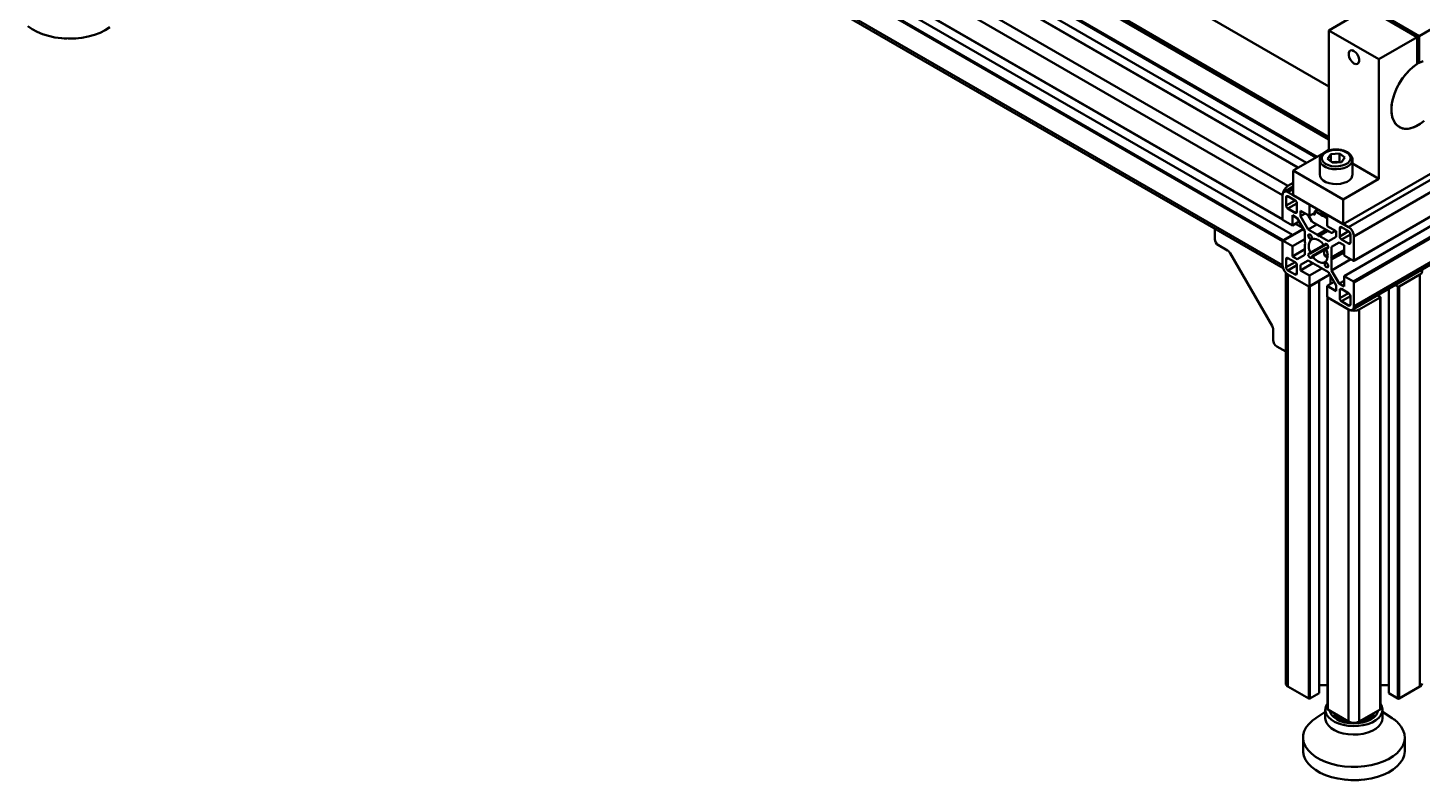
# Model space of a CAD drawing. Header units: millimetres. Extents: x 32504 to 36677, y 41990 to 42879.
# Drawn here: x 36416.1 to 36526.6, y 42617.9 to 42677.5 of the extents above; entities that cross this region are included whole.
import ezdxf

# ---------------------------------------------------------------- set-up
doc = ezdxf.new("R2010")
doc.units = ezdxf.units.MM
doc.layers.add('Net_dam', color=7, linetype='Continuous', lineweight=50)

msp = doc.modelspace()

# ---------------------------------------------------------------- linework, layer by layer
at = {"layer": 'Net_dam'}
for p, q in [((36422.9867, 42722.309), (36518.3044, 42667.2833)), ((36421.4876, 42721.4436), (36516.8053, 42666.4179)), ((36516.8229, 42666.428), (36421.5176, 42721.4466)), ((36422.9443, 42722.2356), (36518.2195, 42667.2343)), ((36422.9443, 42721.3863), (36517.484, 42666.8097)), ((36419.833, 42720.4884), (36515.9995, 42664.9727)), ((36419.4087, 42719.7536), (36515.5753, 42664.2378)), ((36419.4087, 42717.8429), (36515.5753, 42662.3271)), ((36419.4212, 42717.8154), (36515.5791, 42662.3046)), ((36419.4087, 42716.1118), (36515.5753, 42660.5961)), ((36419.4512, 42716.1853), (36515.6177, 42660.6696)), ((36420.1865, 42716.6098), (36516.3531, 42661.0941)), ((36419.4087, 42714.2011), (36515.5753, 42658.6854)), ((36419.533, 42713.9264), (36515.6134, 42658.4604)), ((36597.1754, 42705.7931), (36520.8078, 42661.7071)), ((36597.5996, 42705.0583), (36521.2321, 42660.9722)), ((36521.2197, 42659.034), (36597.5872, 42703.1201)), ((36597.5996, 42703.1475), (36521.2321, 42659.0615)), ((36596.8218, 42701.9145), (36520.4543, 42657.8285)), ((36597.5572, 42701.49), (36521.1897, 42657.4039)), ((36597.5996, 42701.4165), (36521.2321, 42657.3304)), ((36521.1078, 42655.145), (36597.4753, 42699.2311)), ((36597.5996, 42699.5058), (36521.2321, 42655.4197)), ((36503.0542, 42682.2088), (36519.2522, 42672.8579)), ((36502.2203, 42678.4788), (36519.2522, 42668.6465)), ((36519.2522, 42668.8494), (36502.396, 42678.5803)), ((36522.2928, 42679.0576), (36519.2522, 42677.3023)), ((36522.2928, 42679.0576), (36526.2526, 42676.7716)), ((36522.4342, 42679.1392), (36526.394, 42676.8533)), ((36529.4345, 42678.6086), (36526.394, 42676.8533)), ((36523.212, 42675.0164), (36519.2522, 42677.3023)), ((36519.2522, 42677.3023), (36519.2522, 42667.8304)), ((36418.6149, 42676.6979), (36418.6156, 42676.6978)), ((36418.7707, 42676.6817), (36418.7941, 42676.6792)), ((36418.9773, 42676.6652), (36419.1585, 42676.6561)), ((36419.3433, 42676.6519), (36419.525, 42676.6526)), ((36419.7098, 42676.6582), (36419.786, 42676.6625)), ((36419.8272, 42676.6649), (36419.8907, 42676.6685)), ((36420.0736, 42676.6839), (36420.0904, 42676.6858)), ((36526.2526, 42676.7716), (36523.212, 42675.0164)), ((36526.2526, 42676.7716), (36526.2526, 42674.6473)), ((36526.394, 42676.8533), (36526.394, 42674.7289)), ((36523.212, 42675.0164), (36523.212, 42665.5445)), ((36526.394, 42674.7289), (36526.2526, 42674.8106)), ((36520.3836, 42661.952), (36532.263, 42668.8098)), ((36518.8699, 42667.6097), (36516.4238, 42666.1976)), ((36518.5179, 42667.0469), (36518.5179, 42665.8711)), ((36519.2522, 42667.8304), (36518.943, 42667.6519)), ((36519.3869, 42667.4924), (36519.1301, 42667.1194)), ((36519.5611, 42666.8046), (36519.1301, 42667.1194)), ((36519.3089, 42667.7977), (36519.2522, 42667.8304)), ((36520.0747, 42667.5504), (36519.3869, 42667.4924)), ((36519.3869, 42666.9319), (36519.3869, 42667.4924)), ((36520.0747, 42667.5504), (36520.5057, 42667.2356)), ((36520.0747, 42666.8972), (36520.0747, 42667.5504)), ((36520.2489, 42666.8627), (36520.5057, 42667.2356)), ((36521.1179, 42665.8711), (36521.1179, 42667.0469)), ((36520.3836, 42663.9117), (36516.4238, 42666.1976)), ((36516.4238, 42666.1976), (36516.4238, 42664.2379)), ((36519.7308, 42666.8682), (36519.5007, 42666.8487)), ((36520.2489, 42666.8627), (36519.5611, 42666.8046)), ((36520.0747, 42666.8972), (36519.7308, 42666.8682)), ((36520.0747, 42666.8972), (36520.1351, 42666.8531)), ((36523.212, 42665.5445), (36521.1179, 42666.7534)), ((36516.4238, 42664.9306), (36515.6995, 42664.5126)), ((36516.4238, 42665.2176), (36515.9995, 42664.9727)), ((36523.212, 42665.5445), (36520.3836, 42663.9117)), ((36515.5753, 42664.2378), (36515.5753, 42662.3271)), ((36515.9995, 42664.1562), (36515.8581, 42664.0746)), ((36515.8581, 42664.0746), (36515.8581, 42663.4213)), ((36516.5653, 42663.8296), (36515.8581, 42663.4213)), ((36516.4238, 42664.7278), (36515.9995, 42664.4828)), ((36517.6541, 42663.5277), (36515.9995, 42664.4828)), ((36516.5652, 42663.8297), (36515.9995, 42664.1562)), ((36520.3836, 42661.952), (36516.4238, 42664.2379)), ((36520.3836, 42663.9117), (36520.3836, 42661.952)), ((36516.7066, 42663.5846), (36515.9995, 42663.1764)), ((36515.9995, 42663.1764), (36516.5652, 42662.8498)), ((36516.3531, 42662.6457), (36516.7395, 42662.4226)), ((36516.3531, 42661.8291), (36516.3531, 42662.6457)), ((36516.7066, 42662.9315), (36516.5652, 42662.8498)), ((36516.7066, 42662.9315), (36516.7066, 42663.5847)), ((36516.9895, 42663.0132), (36517.6966, 42662.605)), ((36516.9895, 42662.567), (36516.9895, 42663.0132)), ((36517.3759, 42662.7901), (36516.9895, 42662.567)), ((36517.8963, 42662.161), (36517.6117, 42662.654)), ((36517.739, 42663.4787), (36517.6966, 42663.4542)), ((36517.6966, 42662.605), (36517.6966, 42663.4542)), ((36518.1208, 42662.8499), (36517.6966, 42662.605)), ((36517.9794, 42662.7682), (36518.0784, 42662.7111)), ((36518.0784, 42662.7111), (36518.1208, 42662.7356)), ((36518.1208, 42662.7356), (36518.1208, 42662.9479)), ((36518.372, 42663.1132), (36518.1333, 42662.9754)), ((36518.3896, 42663.1031), (36518.1633, 42662.9724)), ((36518.1633, 42662.9724), (36518.5535, 42662.7471)), ((36518.5535, 42662.7471), (36518.7799, 42662.8778)), ((36518.5535, 42662.7471), (36518.6706, 42662.6249)), ((36518.6706, 42662.6249), (36518.9443, 42662.7829)), ((36518.9761, 42662.7645), (36518.7024, 42662.6065)), ((36519.0459, 42662.7242), (36518.8195, 42662.5935)), ((36519.1108, 42662.6378), (36519.1108, 42661.7886)), ((36519.1356, 42662.6724), (36519.1232, 42662.6652)), ((36520.8078, 42661.7071), (36519.1532, 42662.6623)), ((36510.2012, 42661.5848), (36510.2012, 42660.7588)), ((36517.2306, 42661.572), (36515.5877, 42660.6235)), ((36515.6177, 42662.2537), (36516.3531, 42661.8291)), ((36517.2394, 42661.5568), (36515.6177, 42660.6206)), ((36516.8999, 42662.1448), (36516.3531, 42661.8291)), ((36516.6028, 42661.9733), (36517.1969, 42661.6304)), ((36516.7395, 42662.4226), (36517.343, 42661.3772)), ((36517.593, 42661.5216), (36516.9895, 42662.567)), ((36518.286, 42661.9217), (36517.593, 42661.5216)), ((36518.3302, 42661.096), (36517.593, 42661.5216)), ((36519.4468, 42661.2516), (36517.9263, 42662.1294)), ((36518.7024, 42662.6065), (36518.8195, 42662.5935)), ((36518.8195, 42662.5935), (36519.1108, 42662.4254)), ((36518.973, 42661.4671), (36518.8849, 42661.5759)), ((36519.1108, 42661.7886), (36519.8179, 42661.3804)), ((36520.2422, 42661.707), (36520.1007, 42661.6253)), ((36520.1007, 42661.6253), (36520.1007, 42660.9721)), ((36520.8078, 42661.3804), (36520.2422, 42661.707)), ((36515.5753, 42660.5961), (36515.5753, 42658.6854)), ((36516.3531, 42661.0941), (36515.6177, 42660.6696)), ((36516.3531, 42660.196), (36515.6177, 42660.6206)), ((36516.3531, 42661.0654), (36516.3531, 42661.0941)), ((36517.343, 42660.7675), (36516.3531, 42660.196)), ((36517.343, 42661.3772), (36517.343, 42660.526)), ((36517.343, 42660.526), (36517.3854, 42660.4166)), ((36517.3854, 42660.4166), (36517.343, 42660.3562)), ((36517.8951, 42660.8745), (36517.7523, 42660.7921)), ((36517.979, 42660.7772), (36517.7948, 42660.6709)), ((36518.973, 42661.4671), (36518.3302, 42661.096)), ((36518.4037, 42661.0046), (36518.3302, 42661.096)), ((36519.0401, 42661.372), (36518.4037, 42661.0046)), ((36518.4772, 42661.0112), (36518.4037, 42661.0046)), ((36519.12, 42661.3823), (36518.4772, 42661.0112)), ((36519.2143, 42660.5856), (36518.4772, 42661.0112)), ((36519.0504, 42661.3955), (36519.1275, 42661.4359)), ((36519.3085, 42661.3314), (36519.12, 42661.3823)), ((36519.8179, 42660.9342), (36519.2143, 42660.5856)), ((36519.4643, 42660.1526), (36520.0679, 42660.5011)), ((36520.068, 42660.5011), (36519.4643, 42660.1526)), ((36519.7614, 42661.413), (36519.4768, 42661.2486)), ((36519.4768, 42661.2486), (36519.7614, 42661.413)), ((36519.8179, 42661.3804), (36519.8179, 42660.9342)), ((36520.0679, 42660.5011), (36520.4543, 42660.2781)), ((36520.808, 42661.3804), (36520.1007, 42660.9721)), ((36520.9493, 42661.1354), (36520.2422, 42660.7272)), ((36520.2422, 42660.7272), (36520.8078, 42660.4006)), ((36520.9493, 42660.4822), (36520.8078, 42660.4006)), ((36520.9493, 42660.4823), (36520.9493, 42661.1355)), ((36521.2321, 42659.0615), (36521.2321, 42660.9722)), ((36510.4841, 42660.2689), (36511.2155, 42659.8467)), ((36511.4155, 42659.6356), (36514.7429, 42653.8723)), ((36516.3531, 42659.3795), (36516.3531, 42660.196)), ((36517.343, 42659.951), (36516.3531, 42659.3795)), ((36516.7395, 42659.1564), (36516.3531, 42659.3795)), ((36517.343, 42659.505), (36516.7395, 42659.1564)), ((36517.343, 42660.3562), (36517.343, 42659.505)), ((36517.7881, 42659.615), (36519.0715, 42660.3559)), ((36518.8283, 42660.287), (36517.7946, 42659.6902)), ((36519.0168, 42660.0409), (36517.9108, 42659.4025)), ((36519.0127, 42659.9676), (36517.9789, 42659.3708)), ((36518.8965, 42660.2551), (36519.0713, 42660.356)), ((36519.052, 42660.3684), (36518.9123, 42660.2877)), ((36519.194, 42660.1434), (36519.0193, 42660.0426)), ((36519.1951, 42660.1208), (36519.0551, 42660.04)), ((36520.4543, 42659.837), (36519.4219, 42659.241)), ((36519.4219, 42659.241), (36519.4643, 42659.3013)), ((36519.4643, 42659.3013), (36519.4643, 42660.1526)), ((36520.4543, 42659.8728), (36519.4643, 42659.3013)), ((36520.4543, 42659.7031), (36519.4643, 42659.1316)), ((36520.4543, 42660.2781), (36520.4543, 42659.4615)), ((36520.4543, 42659.4615), (36521.1897, 42659.037)), ((36515.9995, 42659.257), (36515.8581, 42659.1753)), ((36515.8581, 42659.1753), (36515.8581, 42658.5221)), ((36516.5653, 42658.9304), (36515.8581, 42658.5221)), ((36516.5652, 42658.9304), (36515.9995, 42659.257)), ((36516.7066, 42658.6853), (36515.9995, 42658.2771)), ((36515.9995, 42658.2771), (36516.5652, 42657.9506)), ((36516.7066, 42658.0322), (36516.7066, 42658.6855)), ((36516.9895, 42658.7234), (36517.593, 42659.072)), ((36517.5931, 42659.0719), (36516.9895, 42658.7234)), ((36517.9796, 42658.8488), (36516.9895, 42658.2772)), ((36516.9895, 42658.2772), (36516.9895, 42658.7234)), ((36517.6966, 42657.869), (36516.9895, 42658.2772)), ((36517.593, 42659.072), (36518.3302, 42658.6464)), ((36518.6867, 42658.4406), (36517.6966, 42657.869)), ((36518.3302, 42658.6464), (36518.4037, 42658.653)), ((36518.4037, 42658.653), (36518.4772, 42658.5616)), ((36518.4772, 42658.5616), (36519.2143, 42658.136)), ((36519.0126, 42658.9867), (36518.8284, 42658.8804)), ((36519.055, 42658.8655), (36518.9123, 42658.7831)), ((36519.4643, 42659.1316), (36519.4219, 42659.241)), ((36520.9824, 42659.1567), (36519.4643, 42658.2804)), ((36519.4643, 42658.2804), (36519.4643, 42659.1316)), ((36520.0679, 42657.235), (36519.4643, 42658.2804)), ((36526.6061, 42658.3191), (36526.6061, 42658.3109)), ((36515.8238, 42658.096), (36515.8238, 42625.5338)), ((36515.9995, 42657.9505), (36517.6541, 42656.9953)), ((36515.9995, 42625.2889), (36515.9995, 42657.9505)), ((36516.7066, 42658.0322), (36516.5652, 42657.9506)), ((36517.6841, 42656.9924), (36519.327, 42657.9408)), ((36519.3183, 42657.956), (36517.6966, 42657.0198)), ((36517.6966, 42657.0198), (36517.6966, 42657.869)), ((36518.4744, 42657.4199), (36517.739, 42656.9953)), ((36518.4495, 42657.4342), (36518.4744, 42657.4199)), ((36518.4744, 42624.7582), (36518.4744, 42657.4199)), ((36519.6576, 42657.3683), (36519.1108, 42657.0526)), ((36519.2143, 42658.136), (36519.8179, 42657.0906)), ((36519.3608, 42657.1969), (36519.3608, 42657.8823)), ((36519.8179, 42657.0906), (36519.8179, 42656.6444)), ((36520.4543, 42657.458), (36520.0679, 42657.235)), ((36520.4543, 42657.0119), (36520.0679, 42657.235)), ((36520.4543, 42657.8285), (36520.4543, 42657.0119)), ((36521.1897, 42657.4039), (36520.4543, 42657.8285)), ((36521.2321, 42655.4197), (36521.2321, 42657.3304)), ((36524.7252, 42656.9953), (36524.5191, 42657.1143)), ((36526.4647, 42657.9505), (36524.8101, 42656.9953)), ((36526.4647, 42625.2889), (36526.4647, 42657.9505)), ((36517.6541, 42624.3337), (36517.6541, 42656.9953)), ((36517.739, 42624.3337), (36517.739, 42656.9953)), ((36519.1108, 42657.0526), (36519.1108, 42656.2034)), ((36519.8179, 42656.6444), (36519.1108, 42657.0526)), ((36519.1356, 42656.1445), (36519.1356, 42623.4928)), ((36519.1532, 42656.1299), (36520.8078, 42655.1747)), ((36519.1532, 42623.4683), (36519.1532, 42656.1299)), ((36520.2422, 42656.8078), (36520.1007, 42656.7261)), ((36520.1007, 42656.7261), (36520.1007, 42656.0729)), ((36520.808, 42656.4811), (36520.1007, 42656.0729)), ((36520.8078, 42656.4812), (36520.2422, 42656.8078)), ((36520.9493, 42656.2361), (36520.2422, 42655.8279)), ((36520.9493, 42655.583), (36520.9493, 42656.2363)), ((36523.311, 42656.1299), (36521.6564, 42655.1747)), ((36523.1049, 42656.2979), (36523.311, 42656.1789)), ((36523.311, 42623.4683), (36523.311, 42656.1299)), ((36523.3286, 42623.4928), (36523.3286, 42656.1544)), ((36523.9898, 42624.7582), (36523.9898, 42656.8088)), ((36524.7252, 42624.3337), (36524.7252, 42656.9953)), ((36524.8101, 42624.3337), (36524.8101, 42656.9953)), ((36520.2422, 42655.8279), (36520.8078, 42655.5014)), ((36520.9493, 42655.583), (36520.8078, 42655.5014)), ((36520.8078, 42622.5131), (36520.8078, 42655.1747)), ((36521.6564, 42622.5131), (36521.6564, 42655.1747)), ((36514.8257, 42653.5936), (36514.8257, 42652.749)), ((36515.1086, 42652.2591), (36515.8238, 42651.8462)), ((36517.6541, 42624.3337), (36515.9995, 42625.2889)), ((36519.1356, 42625.3895), (36518.4744, 42625.3895)), ((36523.9898, 42625.3895), (36523.3286, 42625.3895)), ((36526.4647, 42625.2889), (36524.8101, 42624.3337)), ((36518.4744, 42624.7582), (36517.739, 42624.3337)), ((36524.7252, 42624.3337), (36523.9898, 42624.7582)), ((36518.9639, 42623.2859), (36518.2034, 42622.7867)), ((36518.9639, 42623.4598), (36518.9639, 42622.792)), ((36520.8078, 42622.5131), (36519.1532, 42623.4683)), ((36519.3487, 42623.3554), (36519.3415, 42623.325)), ((36523.311, 42623.4683), (36521.6564, 42622.5131)), ((36523.1227, 42623.325), (36523.1155, 42623.3554)), ((36523.5003, 42622.792), (36523.5003, 42623.4598)), ((36524.2608, 42622.7867), (36523.5003, 42623.2859)), ((36517.1986, 42621.2489), (36517.1986, 42620.1994)), ((36525.2656, 42620.1994), (36525.2656, 42621.2489)), ((36520.4473, 42617.9154), (36520.4495, 42617.9152)), ((36520.6019, 42617.8995), (36520.6266, 42617.897)), ((36520.8099, 42617.8832), (36520.991, 42617.8744)), ((36521.5423, 42617.8772), (36521.616, 42617.8815)), ((36521.6626, 42617.8843), (36521.7232, 42617.8878)), ((36521.906, 42617.9035), (36521.9217, 42617.9052))]:
    msp.add_line(p, q, dxfattribs=at)
at = {"layer": 'Net_dam', "flags": 128}
for points in [[(36416.098, 42677.6507), (36416.4347, 42677.4079), (36416.8244, 42677.1931), (36417.2602, 42677.0102), (36417.7344, 42676.8624), (36418.2384, 42676.7525), (36418.7633, 42676.6823), (36419.2998, 42676.6532), (36419.8382, 42676.6656), (36420.3689, 42676.7193), (36420.8825, 42676.8133), (36421.3698, 42676.9461), (36421.8221, 42677.1151), (36422.2313, 42677.3175), (36422.5902, 42677.5495)], [(36521.2321, 42675.6694), (36521.3772, 42675.5561), (36521.5048, 42675.3974), (36521.5995, 42675.2123), (36521.6499, 42675.0234), (36521.6499, 42674.8532), (36521.5995, 42674.7224), (36521.5048, 42674.6468), (36521.3772, 42674.6353), (36521.2321, 42674.6896), (36521.087, 42674.8029), (36520.9594, 42674.9616), (36520.8647, 42675.1466), (36520.8143, 42675.3356), (36520.8143, 42675.5058), (36520.8647, 42675.6366), (36520.9594, 42675.7122), (36521.087, 42675.7236), (36521.2321, 42675.6694)], [(36526.6549, 42674.8508), (36526.3311, 42674.694), (36526.0072, 42674.4797), (36525.6907, 42674.2129), (36525.3891, 42673.8998), (36525.1093, 42673.5479), (36524.858, 42673.1652), (36524.641, 42672.7609), (36524.4634, 42672.3444), (36524.3295, 42671.9254), (36524.2423, 42671.5138), (36524.2038, 42671.1192), (36524.2151, 42670.7509), (36524.2757, 42670.4175), (36524.3844, 42670.1268), (36524.5384, 42669.8856), (36524.7344, 42669.6996), (36524.9675, 42669.5731), (36525.2325, 42669.5092), (36525.523, 42669.5092), (36525.8323, 42669.5733), (36526.153, 42669.6998), (36526.4778, 42669.8859), (36526.799, 42670.1272)], [(36526.7213, 42674.8757), (36526.394, 42674.7289)], [(36526.2526, 42674.6473), (36525.9252, 42674.4162), (36525.6075, 42674.1326), (36525.307, 42673.8034), (36525.0311, 42673.4365), (36524.7862, 42673.0408), (36524.5785, 42672.6258), (36524.4127, 42672.2015), (36524.2931, 42671.7781), (36524.2223, 42671.3658), (36524.2022, 42670.9746), (36524.2333, 42670.6139), (36524.3147, 42670.2923), (36524.4445, 42670.0178), (36524.6196, 42669.7968), (36524.8358, 42669.6346), (36525.0879, 42669.5353), (36525.3697, 42669.5012), (36525.6745, 42669.5331), (36525.9949, 42669.6302), (36526.3233, 42669.7902), (36526.6516, 42670.0093)], [(36521.026, 42666.7697), (36520.8826, 42666.6163), (36520.6819, 42666.4862), (36520.4347, 42666.3862), (36520.1541, 42666.3219), (36519.8555, 42666.2967), (36519.5548, 42666.3119), (36519.2683, 42666.3668), (36519.0114, 42666.4583), (36518.798, 42666.5815), (36518.6396, 42666.7298), (36518.5447, 42666.8953), (36518.5179, 42667.0488)], [(36520.8773, 42666.9344), (36520.9487, 42667.0942), (36520.9491, 42667.2591), (36520.8784, 42667.419), (36520.7411, 42667.5636), (36520.5457, 42667.684), (36520.3047, 42667.7726), (36520.033, 42667.8238), (36519.7479, 42667.8344), (36519.4671, 42667.8037), (36519.2084, 42667.7337), (36518.9879, 42667.6287), (36518.8196, 42667.4954), (36518.7141, 42667.3421), (36518.6779, 42667.1784), (36518.7133, 42667.0147), (36518.8182, 42666.8613), (36518.9858, 42666.7277), (36519.2057, 42666.6223), (36519.4641, 42666.5519), (36519.7448, 42666.5208), (36520.03, 42666.5309), (36520.3019, 42666.5817), (36520.5434, 42666.6699), (36520.7393, 42666.79), (36520.8773, 42666.9344)], [(36521.1178, 42667.0399), (36521.1041, 42666.938), (36521.026, 42666.7697)], [(36518.5179, 42665.8711), (36518.5447, 42665.7194), (36518.6396, 42665.554), (36518.798, 42665.4057), (36519.0114, 42665.2825), (36519.2683, 42665.191), (36519.5548, 42665.1361), (36519.8555, 42665.1209), (36520.1541, 42665.1461), (36520.4347, 42665.2104), (36520.6819, 42665.3103), (36520.8826, 42665.4405), (36521.026, 42665.5939)], [(36521.026, 42665.5939), (36521.1041, 42665.7622), (36521.1179, 42665.8711)], [(36517.8951, 42660.8746), (36517.8818, 42660.9497), (36517.8456, 42661.0256), (36517.7929, 42661.0889), (36517.7332, 42661.128), (36517.6771, 42661.1361), (36517.6348, 42661.1117), (36517.6137, 42661.0591), (36517.6178, 42660.9877), (36517.6462, 42660.9105), (36517.6939, 42660.8411), (36517.7523, 42660.7921)], [(36519.8121, 42661.3837), (36519.7178, 42661.352), (36519.6202, 42661.3314)], [(36517.7523, 42659.6175), (36517.6939, 42659.6359), (36517.6462, 42659.6217), (36517.6178, 42659.5772), (36517.6137, 42659.5106), (36517.6348, 42659.4337), (36517.6771, 42659.3603), (36517.7332, 42659.3037), (36517.7929, 42659.2739), (36517.8456, 42659.2763), (36517.8818, 42659.3104), (36517.8951, 42659.3702)], [(36517.7946, 42659.6902), (36517.8009, 42659.6718), (36517.8037, 42659.654), (36517.8028, 42659.6381), (36517.7981, 42659.6253), (36517.7901, 42659.6163), (36517.7793, 42659.6119), (36517.7664, 42659.6123), (36517.7523, 42659.6175)], [(36517.8951, 42659.3702), (36517.8976, 42659.3849), (36517.9036, 42659.3963), (36517.9128, 42659.4035), (36517.9246, 42659.406), (36517.938, 42659.4037), (36517.9522, 42659.3967), (36517.9662, 42659.3854), (36517.9789, 42659.3708)], [(36518.9123, 42660.2877), (36518.9099, 42660.2729), (36518.9038, 42660.2614), (36518.8946, 42660.2541), (36518.8829, 42660.2516), (36518.8694, 42660.2539), (36518.8552, 42660.2609), (36518.8412, 42660.2721), (36518.8284, 42660.2868)], [(36519.0551, 42660.04), (36519.1135, 42660.0216), (36519.1611, 42660.036), (36519.1895, 42660.0804), (36519.1936, 42660.147), (36519.1726, 42660.2238), (36519.1303, 42660.2971), (36519.0743, 42660.3538), (36519.0146, 42660.3837), (36518.9619, 42660.3814), (36518.9256, 42660.3474), (36518.9123, 42660.2877)], [(36519.1397, 42659.5162), (36519.0401, 42659.4698), (36518.9589, 42659.4115)], [(36519.1356, 42659.4939), (36519.0525, 42659.4541), (36518.9755, 42659.3992)], [(36519.0127, 42659.9677), (36519.0063, 42659.9861), (36519.0036, 42660.0038), (36519.0046, 42660.0196), (36519.0093, 42660.0324), (36519.0174, 42660.0413), (36519.0282, 42660.0457), (36519.0411, 42660.0453), (36519.0551, 42660.04)], [(36518.9123, 42658.7831), (36518.9255, 42658.708), (36518.9617, 42658.632), (36519.0144, 42658.5687), (36519.0742, 42658.5296), (36519.1302, 42658.5215), (36519.1726, 42658.5459), (36519.1936, 42658.5985), (36519.1895, 42658.6698), (36519.1611, 42658.7471), (36519.1134, 42658.8165), (36519.055, 42658.8655)], [(36523.3399, 42623.9435), (36523.4556, 42623.7184), (36523.4999, 42623.4851), (36523.4713, 42623.2509), (36523.3707, 42623.0234), (36523.2013, 42622.81), (36522.9687, 42622.6175), (36522.6803, 42622.452), (36522.3453, 42622.3189), (36521.9745, 42622.2225), (36521.5799, 42622.1659), (36521.1741, 42622.1508), (36520.7701, 42622.1778), (36520.381, 42622.2461), (36520.0193, 42622.3533), (36519.6965, 42622.4961), (36519.4231, 42622.6699), (36519.2079, 42622.869), (36519.0577, 42623.0872), (36518.9774, 42623.3173), (36518.9695, 42623.552), (36519.0344, 42623.7837), (36519.1356, 42623.9596)], [(36523.1298, 42623.3637), (36523.095, 42623.2298), (36522.9814, 42623.0244), (36522.8007, 42622.8357), (36522.5597, 42622.6711), (36522.2676, 42622.5367), (36521.9358, 42622.4378), (36521.5769, 42622.3782), (36521.2047, 42622.3602), (36520.8337, 42622.3844), (36520.4779, 42622.4499), (36520.1511, 42622.5543), (36519.8659, 42622.6934), (36519.6331, 42622.862), (36519.4618, 42623.0536), (36519.3586, 42623.2608), (36519.3344, 42623.3637)], [(36519.69, 42623.1584), (36519.7168, 42623.0933), (36519.8424, 42622.9109), (36520.0329, 42622.7483), (36520.2796, 42622.6132), (36520.5708, 42622.5119), (36520.8928, 42622.4491), (36521.0063, 42622.4371)], [(36521.4579, 42622.4371), (36521.5688, 42622.4488), (36521.8911, 42622.5113), (36522.1826, 42622.6123), (36522.4296, 42622.7472), (36522.6206, 42622.9095), (36522.7467, 42623.0918), (36522.7742, 42623.1584)], [(36518.2034, 42622.7867), (36517.9594, 42622.61), (36517.6744, 42622.346), (36517.4528, 42622.0625), (36517.2987, 42621.7644), (36517.2148, 42621.4572), (36517.2025, 42621.1462), (36517.2622, 42620.8371), (36517.3927, 42620.5353), (36517.5917, 42620.2462), (36517.8557, 42619.9751), (36518.1799, 42619.7266), (36518.5586, 42619.5054), (36518.9851, 42619.3152), (36519.4516, 42619.1596), (36519.9498, 42619.0412), (36520.471, 42618.9622), (36521.0058, 42618.9241), (36521.5446, 42618.9274), (36522.0778, 42618.9722), (36522.5959, 42619.0575), (36523.0897, 42619.182), (36523.5503, 42619.3434), (36523.9696, 42619.5388), (36524.34, 42619.7647), (36524.655, 42620.017), (36524.9088, 42620.2914), (36525.0971, 42620.5829), (36525.2164, 42620.8862), (36525.2646, 42621.196), (36525.2408, 42621.5067), (36525.1455, 42621.8129), (36524.9804, 42622.109), (36524.9804, 42622.109)], [(36523.5003, 42622.792), (36523.4713, 42622.5831), (36523.3707, 42622.3556), (36523.2013, 42622.1422), (36522.9687, 42621.9496), (36522.6803, 42621.7842), (36522.3453, 42621.6511), (36521.9745, 42621.5547), (36521.5799, 42621.498), (36521.1741, 42621.483), (36520.7701, 42621.51), (36520.381, 42621.5782), (36520.0193, 42621.6855), (36519.6965, 42621.8282), (36519.4231, 42622.002), (36519.2079, 42622.2012), (36519.0577, 42622.4193), (36518.9774, 42622.6495), (36518.9639, 42622.792)], [(36517.1986, 42620.1994), (36517.2025, 42620.0968), (36517.2622, 42619.7876), (36517.3927, 42619.4858), (36517.5917, 42619.1968), (36517.8557, 42618.9256), (36518.1799, 42618.6772), (36518.5586, 42618.4559), (36518.9851, 42618.2657), (36519.4516, 42618.1101), (36519.9498, 42617.9917), (36520.471, 42617.9128), (36521.0058, 42617.8746), (36521.5446, 42617.8779), (36522.0778, 42617.9227), (36522.5959, 42618.0081), (36523.0897, 42618.1326), (36523.5503, 42618.2939), (36523.9696, 42618.4893), (36524.34, 42618.7152), (36524.655, 42618.9676), (36524.9088, 42619.242), (36525.0971, 42619.5334), (36525.2164, 42619.8367), (36525.2646, 42620.1465), (36525.2656, 42620.1994)]]:
    msp.add_lwpolyline(points, dxfattribs=at)
at = {"layer": 'Net_dam'}
for centre, radius, start, end in [((36519.8052, 42665.9413), 0.9299, 94.590249, 107.346317), ((36519.8183, 42665.8646), 1.0073, 76.874015, 94.985773), ((36516.4964, 42664.1959), 0.9221, 122.605478, 177.394522), ((36515.8339, 42664.2798), 0.262, 50.796715, 189.214037), ((36515.9443, 42664.0886), 0.0873, 50.796715, 189.214037), ((36516.3996, 42663.5707), 0.3074, 2.605478, 57.394522), ((36516.1651, 42663.4353), 0.3074, 182.605478, 237.394522), ((36516.6204, 42662.9175), 0.0873, 230.796715, 9.214037), ((36517.6045, 42663.45), 0.0922, 2.605478, 57.394522), ((36518.095, 42662.7314), 0.0262, 230.796715, 9.214037), ((36518.1467, 42662.9521), 0.0262, 50.796715, 189.214037), ((36518.7127, 42662.6611), 0.0556, 220.715871, 259.289506), ((36519.1366, 42662.642), 0.0262, 50.796715, 189.214037), ((36515.6674, 42662.3313), 0.0922, 182.605478, 237.394522), ((36517.9721, 42662.2028), 0.0866, 208.855609, 238.045328), ((36520.1869, 42661.6393), 0.0873, 50.796715, 189.214037), ((36520.311, 42660.9303), 0.9221, 2.605478, 57.394522), ((36510.8153, 42660.7868), 0.6147, 182.605478, 237.394522), ((36515.6011, 42660.6003), 0.0262, 50.796715, 189.214037), ((36515.6674, 42660.5919), 0.0922, 122.605478, 177.394522), ((36518.6065, 42660.1804), 0.9484, 148.856497, 211.121321), ((36517.7048, 42660.7074), 0.0971, 337.881631, 60.703581), ((36517.9921, 42660.8733), 0.097, 179.245514, 262.212904), ((36517.9978, 42659.8289), 0.9485, 28.866797, 91.137868), ((36519.4643, 42661.2761), 0.0302, 234.381827, 294.313952), ((36520.4078, 42660.9861), 0.3074, 182.605478, 237.394522), ((36520.6422, 42661.1215), 0.3074, 2.605478, 57.394522), ((36520.863, 42660.4683), 0.0873, 230.796715, 9.214037), ((36510.9101, 42659.3571), 0.577, 28.855609, 58.045328), ((36518.8096, 42659.8287), 0.9485, 208.86542, 271.140078), ((36518.2006, 42659.4772), 0.9487, 328.871103, 31.130324), ((36516.4964, 42658.7273), 0.9221, 182.605478, 237.394522), ((36515.9443, 42659.1893), 0.0873, 50.796715, 189.214037), ((36516.1651, 42658.5361), 0.3074, 182.605478, 237.394522), ((36516.3996, 42658.6715), 0.3074, 2.605478, 57.394522), ((36518.8152, 42658.7843), 0.097, 359.29233, 82.190591), ((36519.1025, 42658.9501), 0.097, 157.773114, 240.736066), ((36521.2062, 42659.0573), 0.0262, 230.796715, 9.214037), ((36526.3746, 42658.1938), 0.2594, 290.321907, 26.825734), ((36516.6204, 42658.0183), 0.0873, 230.796715, 9.214037), ((36521.14, 42657.3263), 0.0922, 2.605478, 57.394522), ((36517.6707, 42657.0156), 0.0262, 230.796715, 9.214037), ((36517.6966, 42657.0772), 0.0922, 242.609672, 297.390328), ((36519.2029, 42656.2076), 0.0922, 182.605478, 237.394522), ((36520.1869, 42656.7401), 0.0873, 50.796715, 189.214037), ((36520.4078, 42656.0868), 0.3074, 182.605478, 237.394522), ((36520.6422, 42656.2223), 0.3074, 2.605478, 57.394522), ((36523.3017, 42656.1544), 0.0262, 290.783421, 69.216579), ((36524.7676, 42657.0772), 0.0922, 242.609672, 297.390328), ((36520.863, 42655.569), 0.0873, 230.796715, 9.214037), ((36520.9735, 42655.3778), 0.262, 230.796715, 9.214037), ((36521.2321, 42655.9936), 0.9222, 242.609672, 297.390328), ((36514.2489, 42653.5739), 0.5771, 1.956499, 31.143728), ((36515.4398, 42652.7769), 0.6147, 182.605478, 237.394522), ((36516.1241, 42625.5638), 0.3018, 185.694799, 245.625342), ((36526.3402, 42625.5638), 0.3018, 294.374658, 354.305201), ((36517.6966, 42624.4156), 0.0922, 242.609672, 297.390328), ((36524.7676, 42624.4156), 0.0922, 242.609672, 297.390328), ((36519.1657, 42623.4958), 0.0302, 185.694799, 245.625342), ((36520.3727, 42623.2326), 0.7141, 183.405129, 240.68927), ((36520.9081, 42623.9247), 1.3905, 216.244251, 263.761125), ((36521.5297, 42623.9704), 1.439, 277.086376, 322.908248), ((36522.0911, 42623.2329), 0.7146, 299.331803, 356.573797), ((36523.2985, 42623.4958), 0.0302, 294.374658, 354.305201), ((36521.2321, 42623.3319), 0.9222, 242.609672, 297.390328), ((36522.8511, 42620.5691), 2.6277, 35.873398, 57.555583)]:
    msp.add_arc(centre, radius, start, end, dxfattribs=at)
for centre, major_axis, ratio, start_param, end_param in [((36419.1451, 42676.6822), (-0.0199, 0.0242), 0.48809675, 2.72521265, 2.96704735), ((36419.3579, 42676.6773), (0.0224, 0.0227), 0.5157503, 3.36127966, 3.61475214), ((36419.5103, 42676.6779), (0.0228, -0.0224), 0.519581, 5.80096125, 6.05273973), ((36419.7229, 42676.6844), (0.0195, 0.0245), 0.48300316, 3.31266085, 3.54881754), ((36519.4643, 42661.6169), (0.5058, -0.4626), 0.69787476, 4.32098453, 4.49506754), ((36519.4643, 42661.6169), (0.5982, 0.2106), 0.21831219, 3.85027345, 4.02435646), ((36520.9776, 42617.9005), (-0.0199, 0.0242), 0.48900059, 2.72355234, 2.9662923), ((36521.5555, 42617.9034), (0.0194, 0.0245), 0.48206078, 3.31216017, 3.54715989)]:
    msp.add_ellipse(centre, major_axis=major_axis, ratio=ratio, start_param=start_param, end_param=end_param, dxfattribs=at)
for points, knots in [([(36521.1131, 42667.0382), (36521.1115, 42667.0898), (36521.1081, 42667.2028), (36521.0281, 42667.3668), (36520.8968, 42667.5215), (36520.713, 42667.6545), (36520.4839, 42667.7604), (36520.2204, 42667.8329), (36519.9372, 42667.8681), (36519.6484, 42667.8647), (36519.3674, 42667.8228), (36519.1069, 42667.7435), (36518.8789, 42667.6286), (36518.7006, 42667.4856), (36518.5826, 42667.3229), (36518.5211, 42667.1748), (36518.5249, 42667.0826), (36518.5262, 42667.0499)], [0, 0, 0, 0, 0.05464736, 0.11973435, 0.18626174, 0.25597526, 0.32788252, 0.40021215, 0.47233264, 0.54434529, 0.61649508, 0.68899568, 0.76215275, 0.83611807, 0.90211511, 0.96528925, 1, 1, 1, 1]), ([(36519.0153, 42659.9618), (36518.9856, 42659.9375), (36518.9198, 42659.8836), (36518.8671, 42659.7521), (36518.8572, 42659.5921), (36518.9174, 42659.4368), (36519.0207, 42659.335), (36519.1066, 42659.3139), (36519.1356, 42659.3067)], [0, 0, 0, 0, 0.13611887, 0.30148674, 0.49439917, 0.70629902, 0.90071367, 1, 1, 1, 1])]:
    msp.add_open_spline(points, degree=3, knots=knots, dxfattribs=at)

doc.saveas('drawing.dxf')
